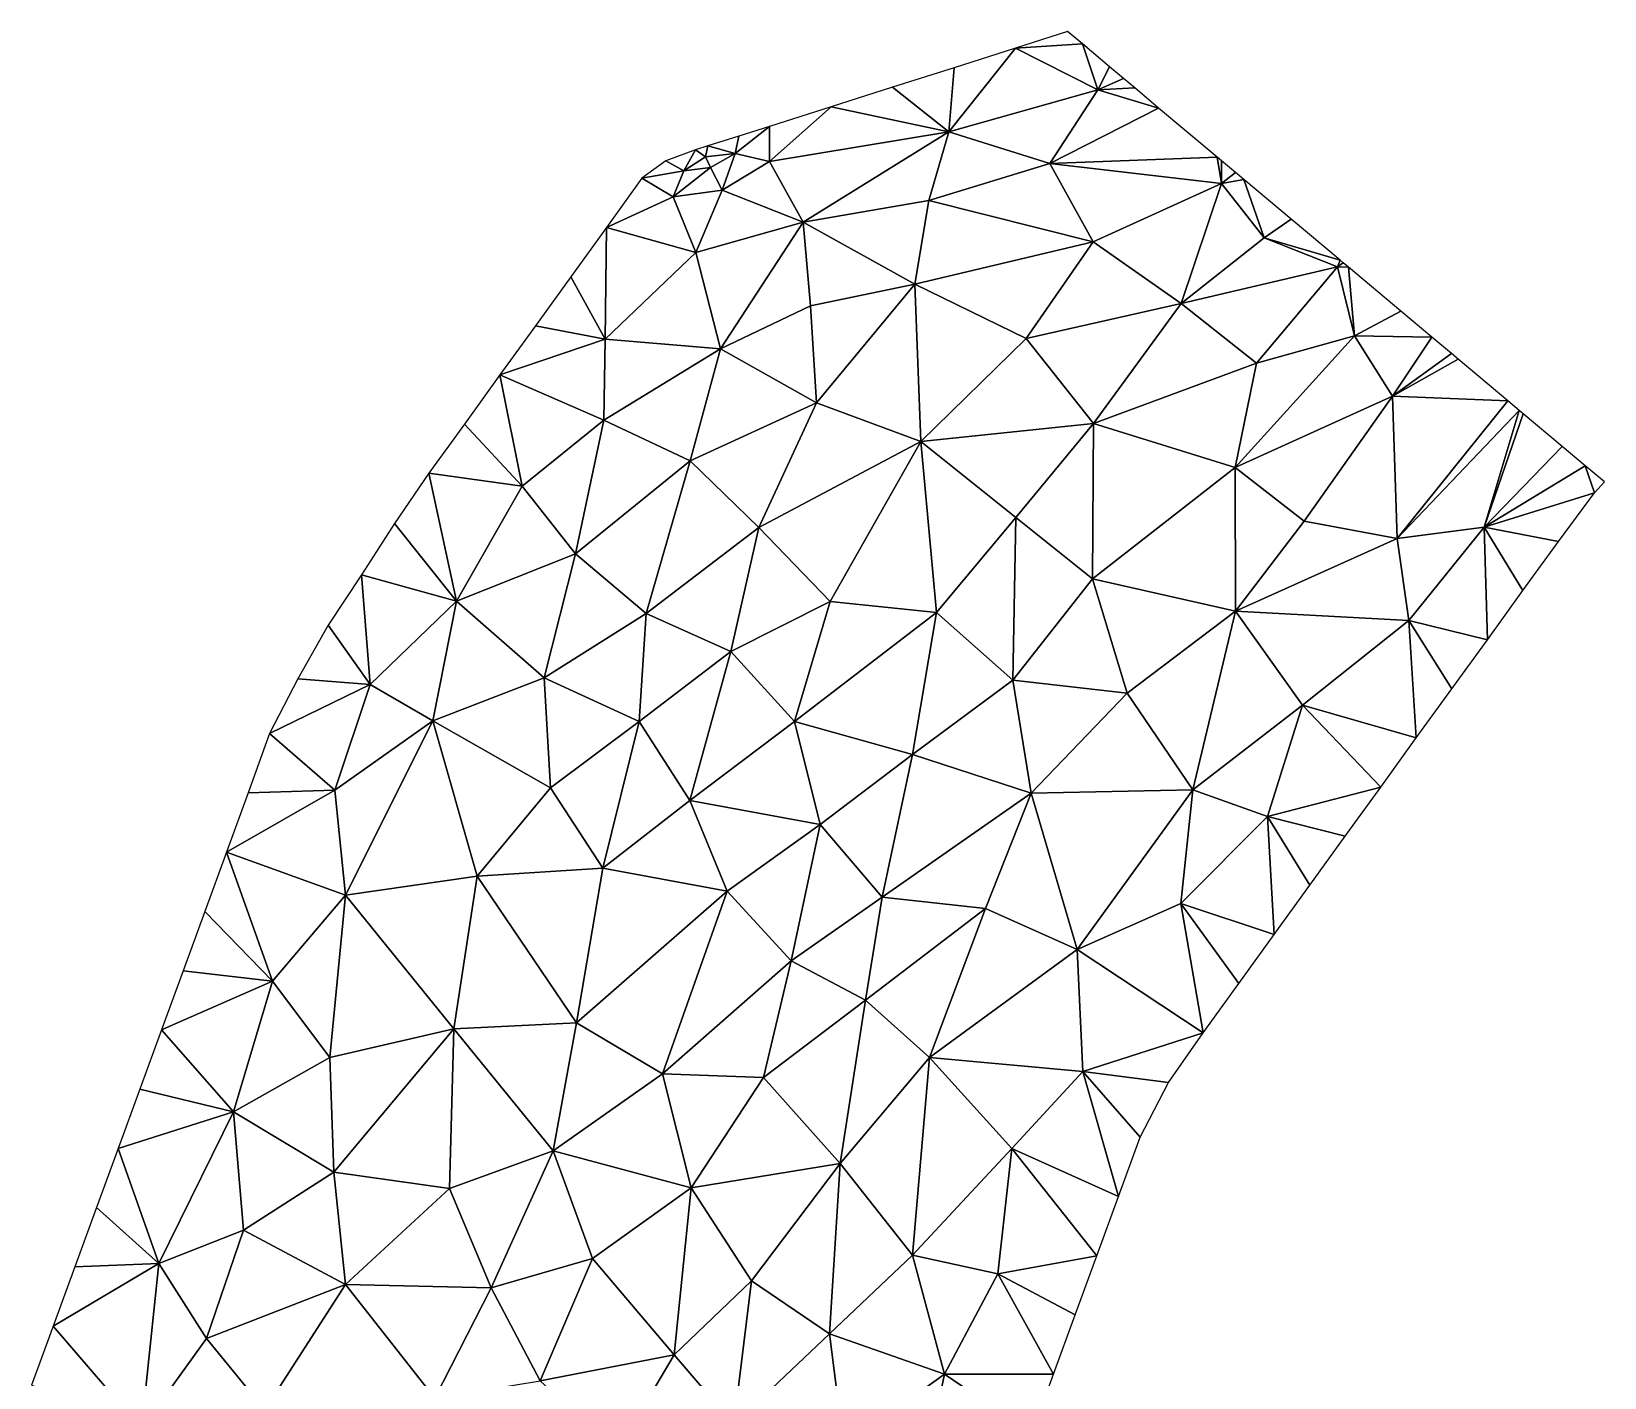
# Model space of a CAD drawing. Extents: x 1636122 to 1667552, y 5309655 to 5346523.
# Drawn here: x 1641351 to 1667552, y 5324092 to 5346523 of the extents above; entities that cross this region are included whole.
import ezdxf

# ---------------------------------------------------------------- set-up
doc = ezdxf.new("R2010")
doc.units = 0
doc.layers.add('default', color=7, linetype='CONTINUOUS')

msp = doc.modelspace()

# ---------------------------------------------------------------- linework, layer by layer
at = {"layer": 'default', "color": 5}
msp.add_polyline3d([(1658013.60205, 5323162.5354, -5.42435), (1658375.2748, 5324148.62602, -6.92673), (1658736.21163, 5325135.54749, -7.12063), (1659097.78692, 5326121.74815, -8.44972), (1659456.14839, 5327111.57717, -4.06452), (1659815.65415, 5328100.11223, -1.7209), (1660287.79494, 5329010.36386, 3.47374), (1660867.0065, 5329838.23373, -4.45911), (1661458.91518, 5330656.71072, -4.61315), (1662051.12248, 5331474.85056, -5.29814), (1662641.21566, 5332295.37724, -2.22414), (1663233.3887, 5333113.55576, -2.84823), (1663825.50324, 5333931.80034, -3.36828), (1664415.48262, 5334752.45548, -0.09195), (1665007.45333, 5335570.86244, -0.35627), (1665600.50154, 5336388.05107, -2.54908), (1666193.48608, 5337205.31591, -4.59887), (1666784.79312, 5338024.46843, -3.70876), (1667383.00109, 5338835.83664, -15.0421), (1667551.58906, 5339015.77655, -16.04628), (1667228.54237, 5339286.84491, -494.90797), (1666848.11264, 5339606.06336, -1069.61194), (1666196.48794, 5340152.8414, -2089.21578), (1666129.00084, 5340209.4698, -2177.4989), (1665943.12296, 5340365.43986, -2441.69029), (1665115.50929, 5341059.89019, -3780.0364), (1665002.65577, 5341154.58553, -3973.49024), (1664673.84278, 5341430.49239, -4537.14249), (1664160.57237, 5341861.17741, -5241.06025), (1663285.40187, 5342595.53265, -6518.66775), (1663197.17626, 5342669.56272, -6666.03083), (1663149.93866, 5342709.19978, -6747.51008), (1662332.03758, 5343395.50027, -8025.40821), (1661544.00128, 5344056.74125, -9168.40311), (1661405.2891, 5344173.13458, -9403.62277), (1661172.43355, 5344368.52358, -9765.23063), (1661102.06305, 5344427.57145, -9874.51094), (1660125.17095, 5345247.28125, -11336.52337), (1659726.1036, 5345582.13851, -11904.32836), (1659539.69088, 5345738.55736, -12210.82952), (1659305.85584, 5345934.76826, -12577.91292), (1658853.9568, 5346313.95657, -13230.94487), (1658604.77103, 5346523.04826, -13592.60927), (1657743.48663, 5346245.92364, -13397.96756), (1656719.31899, 5345918.56069, -13164.06707), (1655692.97635, 5345593.64112, -12926.24184), (1654668.47126, 5345266.6621, -12691.75542), (1653642.28067, 5344941.5865, -12454.27456), (1653130.03148, 5344778.09364, -12337.03938), (1652614.45105, 5344618.3617, -12213.88112), (1652410.54253, 5344552.74119, -12167.8202), (1651917.58975, 5344367.01975, -12007.01199), (1651514.89448, 5344079.39863, -12006.68498), (1650928.39571, 5343254.81392, -12016.14997), (1650336.3866, 5342436.45032, -12015.81737), (1649744.62074, 5341617.81208, -12015.91728), (1649151.41925, 5340800.79466, -12013.46459), (1648560.7982, 5339980.86395, -12015.60001), (1647967.68591, 5339163.74583, -12013.3059), (1647397.81342, 5338323.90909, -12030.08884), (1646845.33094, 5337470.65603, -12038.49278), (1646291.3978, 5336627.13772, -12001.65083), (1645786.74201, 5335737.61384, -12001.69112), (1645315.93985, 5334824.99876, -12002.40233), (1644959.08117, 5333834.27398, -12006.76468), (1644599.52508, 5332846.46702, -12006.76003), (1644239.62717, 5331858.37263, -12008.41337), (1643878.09106, 5330872.12774, -12007.15394), (1643517.72918, 5329884.55715, -12007.98234), (1643156.10365, 5328898.41321, -12006.56393), (1642795.04433, 5327911.63003, -12006.15224), (1642434.07644, 5326924.74363, -12005.90312), (1642073.06965, 5325937.90114, -12005.58484), (1641712.112, 5324951.00317, -12005.35394), (1641350.90322, 5323964.38872, -12004.67653)], dxfattribs=at)
for points in [[(1658604.77103, 5346523.04826, -13592.60927), (1657743.48663, 5346245.92364, -13397.96756), (1658853.9568, 5346313.95657, -13230.94487)], [(1657743.48663, 5346245.92364, -13397.96756), (1659111.5678, 5345548.24319, -12062.97959), (1658853.9568, 5346313.95657, -13230.94487)], [(1658853.9568, 5346313.95657, -13230.94487), (1659111.5678, 5345548.24319, -12062.97959), (1659305.85584, 5345934.76826, -12577.91292)], [(1657743.48663, 5346245.92364, -13397.96756), (1656632.72076, 5344847.93067, -11785.63028), (1659111.5678, 5345548.24319, -12062.97959)], [(1656719.31899, 5345918.56069, -13164.06707), (1656632.72076, 5344847.93067, -11785.63028), (1657743.48663, 5346245.92364, -13397.96756)], [(1655692.97635, 5345593.64112, -12926.24184), (1656632.72076, 5344847.93067, -11785.63028), (1656719.31899, 5345918.56069, -13164.06707)], [(1659539.69088, 5345738.55736, -12210.82952), (1659305.85584, 5345934.76826, -12577.91292), (1659111.5678, 5345548.24319, -12062.97959)], [(1659111.5678, 5345548.24319, -12062.97959), (1659726.1036, 5345582.13851, -11904.32836), (1659539.69088, 5345738.55736, -12210.82952)], [(1654668.47126, 5345266.6621, -12691.75542), (1656632.72076, 5344847.93067, -11785.63028), (1655692.97635, 5345593.64112, -12926.24184)], [(1659111.5678, 5345548.24319, -12062.97959), (1656632.72076, 5344847.93067, -11785.63028), (1658312.9623, 5344323.68132, -10731.66665)], [(1660125.17095, 5345247.28125, -11336.52337), (1659111.5678, 5345548.24319, -12062.97959), (1658312.9623, 5344323.68132, -10731.66665)], [(1659726.1036, 5345582.13851, -11904.32836), (1659111.5678, 5345548.24319, -12062.97959), (1660125.17095, 5345247.28125, -11336.52337)], [(1653642.28067, 5344941.5865, -12454.27456), (1653644.99296, 5344354.91881, -11685.51056), (1654668.47126, 5345266.6621, -12691.75542)], [(1654668.47126, 5345266.6621, -12691.75542), (1653644.99296, 5344354.91881, -11685.51056), (1656632.72076, 5344847.93067, -11785.63028)], [(1661102.06305, 5344427.57145, -9874.51094), (1660125.17095, 5345247.28125, -11336.52337), (1658312.9623, 5344323.68132, -10731.66665)], [(1653642.28067, 5344941.5865, -12454.27456), (1653069.8154, 5344491.65522, -11920.07501), (1653644.99296, 5344354.91881, -11685.51056)], [(1653130.03148, 5344778.09364, -12337.03938), (1653069.8154, 5344491.65522, -11920.07501), (1653642.28067, 5344941.5865, -12454.27456)], [(1652614.45105, 5344618.3617, -12213.88112), (1653069.8154, 5344491.65522, -11920.07501), (1653130.03148, 5344778.09364, -12337.03938)], [(1656632.72076, 5344847.93067, -11785.63028), (1653644.99296, 5344354.91881, -11685.51056), (1654203.76917, 5343342.83324, -10455.38164)], [(1656298.46901, 5343707.29728, -10505.89935), (1656632.72076, 5344847.93067, -11785.63028), (1654203.76917, 5343342.83324, -10455.38164)], [(1658312.9623, 5344323.68132, -10731.66665), (1656632.72076, 5344847.93067, -11785.63028), (1656298.46901, 5343707.29728, -10505.89935)], [(1651917.58975, 5344367.01975, -12007.01199), (1652216.28121, 5344202.18029, -11743.09976), (1652410.54253, 5344552.74119, -12167.8202)], [(1652410.54253, 5344552.74119, -12167.8202), (1652216.28121, 5344202.18029, -11743.09976), (1652577.07924, 5344434.90656, -11938.32866)], [(1652577.07924, 5344434.90656, -11938.32866), (1652216.28121, 5344202.18029, -11743.09976), (1652661.50423, 5344257.29286, -11699.50527)], [(1652410.54253, 5344552.74119, -12167.8202), (1652577.07924, 5344434.90656, -11938.32866), (1652614.45105, 5344618.3617, -12213.88112)], [(1652577.07924, 5344434.90656, -11938.32866), (1653069.8154, 5344491.65522, -11920.07501), (1652614.45105, 5344618.3617, -12213.88112)], [(1652661.50423, 5344257.29286, -11699.50527), (1653069.8154, 5344491.65522, -11920.07501), (1652577.07924, 5344434.90656, -11938.32866)], [(1652852.58451, 5343879.26719, -11272.25177), (1653069.8154, 5344491.65522, -11920.07501), (1652661.50423, 5344257.29286, -11699.50527)], [(1653644.99296, 5344354.91881, -11685.51056), (1653069.8154, 5344491.65522, -11920.07501), (1652852.58451, 5343879.26719, -11272.25177)], [(1661170.94124, 5343989.26537, -9255.0461), (1661102.06305, 5344427.57145, -9874.51094), (1658312.9623, 5344323.68132, -10731.66665)], [(1661172.43355, 5344368.52358, -9765.23063), (1661102.06305, 5344427.57145, -9874.51094), (1661170.94124, 5343989.26537, -9255.0461)], [(1651514.89448, 5344079.39863, -12006.68498), (1652216.28121, 5344202.18029, -11743.09976), (1651917.58975, 5344367.01975, -12007.01199)], [(1652037.60432, 5343769.70045, -11491.5946), (1652216.28121, 5344202.18029, -11743.09976), (1651514.89448, 5344079.39863, -12006.68498)], [(1652661.50423, 5344257.29286, -11699.50527), (1652037.60432, 5343769.70045, -11491.5946), (1652852.58451, 5343879.26719, -11272.25177)], [(1652661.50423, 5344257.29286, -11699.50527), (1652216.28121, 5344202.18029, -11743.09976), (1652037.60432, 5343769.70045, -11491.5946)], [(1654203.76917, 5343342.83324, -10455.38164), (1653644.99296, 5344354.91881, -11685.51056), (1652852.58451, 5343879.26719, -11272.25177)], [(1658312.9623, 5344323.68132, -10731.66665), (1656298.46901, 5343707.29728, -10505.89935), (1659032.92886, 5343019.04982, -8972.84242)], [(1658312.9623, 5344323.68132, -10731.66665), (1659032.92886, 5343019.04982, -8972.84242), (1661170.94124, 5343989.26537, -9255.0461)], [(1661405.2891, 5344173.13458, -9403.62277), (1661172.43355, 5344368.52358, -9765.23063), (1661170.94124, 5343989.26537, -9255.0461)], [(1661544.00128, 5344056.74125, -9168.40311), (1661405.2891, 5344173.13458, -9403.62277), (1661170.94124, 5343989.26537, -9255.0461)], [(1650928.39571, 5343254.81392, -12016.14997), (1652037.60432, 5343769.70045, -11491.5946), (1651514.89448, 5344079.39863, -12006.68498)], [(1661170.94124, 5343989.26537, -9255.0461), (1659032.92886, 5343019.04982, -8972.84242), (1660498.61229, 5341987.55508, -7324.47449)], [(1660498.61229, 5341987.55508, -7324.47449), (1661883.35613, 5343084.14107, -7854.67216), (1661170.94124, 5343989.26537, -9255.0461)], [(1661883.35613, 5343084.14107, -7854.67216), (1661544.00128, 5344056.74125, -9168.40311), (1661170.94124, 5343989.26537, -9255.0461)], [(1661883.35613, 5343084.14107, -7854.67216), (1662332.03758, 5343395.50027, -8025.40821), (1661544.00128, 5344056.74125, -9168.40311)], [(1652413.85483, 5342841.62804, -10879.72136), (1652037.60432, 5343769.70045, -11491.5946), (1650928.39571, 5343254.81392, -12016.14997)], [(1652852.58451, 5343879.26719, -11272.25177), (1652037.60432, 5343769.70045, -11491.5946), (1652413.85483, 5342841.62804, -10879.72136)], [(1654203.76917, 5343342.83324, -10455.38164), (1652852.58451, 5343879.26719, -11272.25177), (1652413.85483, 5342841.62804, -10879.72136)], [(1656062.53799, 5342312.11982, -8997.92935), (1656298.46901, 5343707.29728, -10505.89935), (1654203.76917, 5343342.83324, -10455.38164)], [(1659032.92886, 5343019.04982, -8972.84242), (1656298.46901, 5343707.29728, -10505.89935), (1656062.53799, 5342312.11982, -8997.92935)], [(1662332.03758, 5343395.50027, -8025.40821), (1661883.35613, 5343084.14107, -7854.67216), (1663149.93866, 5342709.19978, -6747.51008)], [(1650336.3866, 5342436.45032, -12015.81737), (1650907.2928, 5341393.5759, -11177.85464), (1650928.39571, 5343254.81392, -12016.14997)], [(1650928.39571, 5343254.81392, -12016.14997), (1650907.2928, 5341393.5759, -11177.85464), (1652413.85483, 5342841.62804, -10879.72136)], [(1654203.76917, 5343342.83324, -10455.38164), (1652413.85483, 5342841.62804, -10879.72136), (1652828.71413, 5341234.25934, -9934.16842)], [(1652828.71413, 5341234.25934, -9934.16842), (1654329.07001, 5341953.53212, -9312.17631), (1654203.76917, 5343342.83324, -10455.38164)], [(1654203.76917, 5343342.83324, -10455.38164), (1654329.07001, 5341953.53212, -9312.17631), (1656062.53799, 5342312.11982, -8997.92935)], [(1657916.09741, 5341404.19659, -7620.56948), (1659032.92886, 5343019.04982, -8972.84242), (1656062.53799, 5342312.11982, -8997.92935)], [(1660498.61229, 5341987.55508, -7324.47449), (1659032.92886, 5343019.04982, -8972.84242), (1657916.09741, 5341404.19659, -7620.56948)], [(1663104.80933, 5342602.30202, -6634.5481), (1661883.35613, 5343084.14107, -7854.67216), (1660498.61229, 5341987.55508, -7324.47449)], [(1663104.80933, 5342602.30202, -6634.5481), (1663149.93866, 5342709.19978, -6747.51008), (1661883.35613, 5343084.14107, -7854.67216)], [(1652413.85483, 5342841.62804, -10879.72136), (1650907.2928, 5341393.5759, -11177.85464), (1652828.71413, 5341234.25934, -9934.16842)], [(1660498.61229, 5341987.55508, -7324.47449), (1661753.7859, 5340997.25809, -5774.71736), (1663104.80933, 5342602.30202, -6634.5481)], [(1661753.7859, 5340997.25809, -5774.71736), (1663388.92036, 5341449.79562, -5286.8041), (1663104.80933, 5342602.30202, -6634.5481)], [(1663104.80933, 5342602.30202, -6634.5481), (1663197.17626, 5342669.56272, -6666.03083), (1663149.93866, 5342709.19978, -6747.51008)], [(1663285.40187, 5342595.53265, -6518.66775), (1663197.17626, 5342669.56272, -6666.03083), (1663104.80933, 5342602.30202, -6634.5481)], [(1663388.92036, 5341449.79562, -5286.8041), (1663285.40187, 5342595.53265, -6518.66775), (1663104.80933, 5342602.30202, -6634.5481)], [(1663285.40187, 5342595.53265, -6518.66775), (1663388.92036, 5341449.79562, -5286.8041), (1664160.57237, 5341861.17741, -5241.06025)], [(1649744.62074, 5341617.81208, -12015.91728), (1650907.2928, 5341393.5759, -11177.85464), (1650336.3866, 5342436.45032, -12015.81737)], [(1656062.53799, 5342312.11982, -8997.92935), (1654329.07001, 5341953.53212, -9312.17631), (1654426.20179, 5340334.67373, -8564.8874)], [(1656062.53799, 5342312.11982, -8997.92935), (1654426.20179, 5340334.67373, -8564.8874), (1656162.01876, 5339689.90036, -7222.28658)], [(1656162.01876, 5339689.90036, -7222.28658), (1657916.09741, 5341404.19659, -7620.56948), (1656062.53799, 5342312.11982, -8997.92935)], [(1654426.20179, 5340334.67373, -8564.8874), (1654329.07001, 5341953.53212, -9312.17631), (1652828.71413, 5341234.25934, -9934.16842)], [(1660498.61229, 5341987.55508, -7324.47449), (1657916.09741, 5341404.19659, -7620.56948), (1659039.68306, 5339987.37504, -5926.86334)], [(1659039.68306, 5339987.37504, -5926.86334), (1661753.7859, 5340997.25809, -5774.71736), (1660498.61229, 5341987.55508, -7324.47449)], [(1664160.57237, 5341861.17741, -5241.06025), (1663388.92036, 5341449.79562, -5286.8041), (1664673.84278, 5341430.49239, -4537.14249)], [(1649151.41925, 5340800.79466, -12013.46459), (1650907.2928, 5341393.5759, -11177.85464), (1649744.62074, 5341617.81208, -12015.91728)], [(1650885.1987, 5340047.84958, -10600.93323), (1650907.2928, 5341393.5759, -11177.85464), (1649151.41925, 5340800.79466, -12013.46459)], [(1652828.71413, 5341234.25934, -9934.16842), (1650907.2928, 5341393.5759, -11177.85464), (1650885.1987, 5340047.84958, -10600.93323)], [(1659039.68306, 5339987.37504, -5926.86334), (1657916.09741, 5341404.19659, -7620.56948), (1656162.01876, 5339689.90036, -7222.28658)], [(1661397.93547, 5339259.44618, -4389.21923), (1663388.92036, 5341449.79562, -5286.8041), (1661753.7859, 5340997.25809, -5774.71736)], [(1664022.62285, 5340442.91608, -3963.37823), (1663388.92036, 5341449.79562, -5286.8041), (1661397.93547, 5339259.44618, -4389.21923)], [(1664673.84278, 5341430.49239, -4537.14249), (1663388.92036, 5341449.79562, -5286.8041), (1664022.62285, 5340442.91608, -3963.37823)], [(1664022.62285, 5340442.91608, -3963.37823), (1665002.65577, 5341154.58553, -3973.49024), (1664673.84278, 5341430.49239, -4537.14249)], [(1650885.1987, 5340047.84958, -10600.93323), (1652322.24956, 5339365.99692, -9418.39584), (1652828.71413, 5341234.25934, -9934.16842)], [(1652828.71413, 5341234.25934, -9934.16842), (1652322.24956, 5339365.99692, -9418.39584), (1654426.20179, 5340334.67373, -8564.8874)], [(1664022.62285, 5340442.91608, -3963.37823), (1665115.50929, 5341059.89019, -3780.0364), (1665002.65577, 5341154.58553, -3973.49024)], [(1665943.12296, 5340365.43986, -2441.69029), (1665115.50929, 5341059.89019, -3780.0364), (1664022.62285, 5340442.91608, -3963.37823)], [(1648560.7982, 5339980.86395, -12015.60001), (1649524.21438, 5338946.8354, -10943.50663), (1649151.41925, 5340800.79466, -12013.46459)], [(1649151.41925, 5340800.79466, -12013.46459), (1649524.21438, 5338946.8354, -10943.50663), (1650885.1987, 5340047.84958, -10600.93323)], [(1661397.93547, 5339259.44618, -4389.21923), (1661753.7859, 5340997.25809, -5774.71736), (1659039.68306, 5339987.37504, -5926.86334)], [(1654426.20179, 5340334.67373, -8564.8874), (1652322.24956, 5339365.99692, -9418.39584), (1653466.19888, 5338257.30409, -8233.50587)], [(1656162.01876, 5339689.90036, -7222.28658), (1654426.20179, 5340334.67373, -8564.8874), (1653466.19888, 5338257.30409, -8233.50587)], [(1661397.93547, 5339259.44618, -4389.21923), (1662546.08161, 5338362.70172, -3135.18875), (1664022.62285, 5340442.91608, -3963.37823)], [(1664022.62285, 5340442.91608, -3963.37823), (1662546.08161, 5338362.70172, -3135.18875), (1664099.48001, 5338074.82124, -2040.17929)], [(1664022.62285, 5340442.91608, -3963.37823), (1664099.48001, 5338074.82124, -2040.17929), (1665943.12296, 5340365.43986, -2441.69029)], [(1666129.00084, 5340209.4698, -2177.4989), (1665943.12296, 5340365.43986, -2441.69029), (1664099.48001, 5338074.82124, -2040.17929)], [(1647967.68591, 5339163.74583, -12013.3059), (1649524.21438, 5338946.8354, -10943.50663), (1648560.7982, 5339980.86395, -12015.60001)], [(1650885.1987, 5340047.84958, -10600.93323), (1649524.21438, 5338946.8354, -10943.50663), (1650413.741, 5337818.61498, -9899.17746)], [(1650413.741, 5337818.61498, -9899.17746), (1652322.24956, 5339365.99692, -9418.39584), (1650885.1987, 5340047.84958, -10600.93323)], [(1656162.01876, 5339689.90036, -7222.28658), (1657747.74109, 5338421.25408, -5684.76558), (1659039.68306, 5339987.37504, -5926.86334)], [(1659039.68306, 5339987.37504, -5926.86334), (1657747.74109, 5338421.25408, -5684.76558), (1659024.31084, 5337399.18868, -4453.30242)], [(1659024.31084, 5337399.18868, -4453.30242), (1661397.93547, 5339259.44618, -4389.21923), (1659039.68306, 5339987.37504, -5926.86334)], [(1664099.48001, 5338074.82124, -2040.17929), (1665549.08149, 5338265.085, -1167.33875), (1666129.00084, 5340209.4698, -2177.4989)], [(1665549.08149, 5338265.085, -1167.33875), (1666196.48794, 5340152.8414, -2089.21578), (1666129.00084, 5340209.4698, -2177.4989)], [(1666196.48794, 5340152.8414, -2089.21578), (1665549.08149, 5338265.085, -1167.33875), (1666848.11264, 5339606.06336, -1069.61194)], [(1653466.19888, 5338257.30409, -8233.50587), (1654653.36117, 5337026.09509, -6963.43794), (1656162.01876, 5339689.90036, -7222.28658)], [(1656162.01876, 5339689.90036, -7222.28658), (1654653.36117, 5337026.09509, -6963.43794), (1656422.69432, 5336842.86434, -5798.47434)], [(1656422.69432, 5336842.86434, -5798.47434), (1657747.74109, 5338421.25408, -5684.76558), (1656162.01876, 5339689.90036, -7222.28658)], [(1667228.54237, 5339286.84491, -494.90797), (1666848.11264, 5339606.06336, -1069.61194), (1665549.08149, 5338265.085, -1167.33875)], [(1650413.741, 5337818.61498, -9899.17746), (1651588.57931, 5336824.62647, -8747.82858), (1652322.24956, 5339365.99692, -9418.39584)], [(1652322.24956, 5339365.99692, -9418.39584), (1651588.57931, 5336824.62647, -8747.82858), (1653466.19888, 5338257.30409, -8233.50587)], [(1661407.46806, 5336860.926, -2754.41638), (1661397.93547, 5339259.44618, -4389.21923), (1659024.31084, 5337399.18868, -4453.30242)], [(1661407.46806, 5336860.926, -2754.41638), (1662546.08161, 5338362.70172, -3135.18875), (1661397.93547, 5339259.44618, -4389.21923)], [(1667383.00109, 5338835.83664, -15.0421), (1667228.54237, 5339286.84491, -494.90797), (1665549.08149, 5338265.085, -1167.33875)], [(1667383.00109, 5338835.83664, -15.0421), (1667551.58906, 5339015.77655, -16.04628), (1667228.54237, 5339286.84491, -494.90797)], [(1647397.81342, 5338323.90909, -12030.08884), (1648432.39455, 5337030.51524, -10781.42426), (1647967.68591, 5339163.74583, -12013.3059)], [(1648432.39455, 5337030.51524, -10781.42426), (1649524.21438, 5338946.8354, -10943.50663), (1647967.68591, 5339163.74583, -12013.3059)], [(1650413.741, 5337818.61498, -9899.17746), (1649524.21438, 5338946.8354, -10943.50663), (1648432.39455, 5337030.51524, -10781.42426)], [(1667383.00109, 5338835.83664, -15.0421), (1665549.08149, 5338265.085, -1167.33875), (1666784.79312, 5338024.46843, -3.70876)], [(1657698.25202, 5335715.99497, -4524.05063), (1657747.74109, 5338421.25408, -5684.76558), (1656422.69432, 5336842.86434, -5798.47434)], [(1659024.31084, 5337399.18868, -4453.30242), (1657747.74109, 5338421.25408, -5684.76558), (1657698.25202, 5335715.99497, -4524.05063)], [(1646845.33094, 5337470.65603, -12038.49278), (1648432.39455, 5337030.51524, -10781.42426), (1647397.81342, 5338323.90909, -12030.08884)], [(1653466.19888, 5338257.30409, -8233.50587), (1651588.57931, 5336824.62647, -8747.82858), (1652998.23026, 5336193.29276, -7608.36115)], [(1653466.19888, 5338257.30409, -8233.50587), (1652998.23026, 5336193.29276, -7608.36115), (1654653.36117, 5337026.09509, -6963.43794)], [(1664099.48001, 5338074.82124, -2040.17929), (1662546.08161, 5338362.70172, -3135.18875), (1661407.46806, 5336860.926, -2754.41638)], [(1664293.76231, 5336707.90449, -1046.56751), (1665549.08149, 5338265.085, -1167.33875), (1664099.48001, 5338074.82124, -2040.17929)], [(1665600.50154, 5336388.05107, -2.54908), (1665549.08149, 5338265.085, -1167.33875), (1664293.76231, 5336707.90449, -1046.56751)], [(1666193.48608, 5337205.31591, -4.59887), (1665549.08149, 5338265.085, -1167.33875), (1665600.50154, 5336388.05107, -2.54908)], [(1666784.79312, 5338024.46843, -3.70876), (1665549.08149, 5338265.085, -1167.33875), (1666193.48608, 5337205.31591, -4.59887)], [(1661407.46806, 5336860.926, -2754.41638), (1664293.76231, 5336707.90449, -1046.56751), (1664099.48001, 5338074.82124, -2040.17929)], [(1650413.741, 5337818.61498, -9899.17746), (1648432.39455, 5337030.51524, -10781.42426), (1649891.93719, 5335753.54184, -9338.25754)], [(1649891.93719, 5335753.54184, -9338.25754), (1651588.57931, 5336824.62647, -8747.82858), (1650413.741, 5337818.61498, -9899.17746)], [(1646291.3978, 5336627.13772, -12001.65083), (1646993.87258, 5335639.66779, -11125.39455), (1646845.33094, 5337470.65603, -12038.49278)], [(1646845.33094, 5337470.65603, -12038.49278), (1646993.87258, 5335639.66779, -11125.39455), (1648432.39455, 5337030.51524, -10781.42426)], [(1659024.31084, 5337399.18868, -4453.30242), (1657698.25202, 5335715.99497, -4524.05063), (1659602.63912, 5335494.17395, -3263.94042)], [(1659024.31084, 5337399.18868, -4453.30242), (1659602.63912, 5335494.17395, -3263.94042), (1661407.46806, 5336860.926, -2754.41638)], [(1648432.39455, 5337030.51524, -10781.42426), (1646993.87258, 5335639.66779, -11125.39455), (1648034.11721, 5335033.38025, -10242.90569)], [(1649891.93719, 5335753.54184, -9338.25754), (1648432.39455, 5337030.51524, -10781.42426), (1648034.11721, 5335033.38025, -10242.90569)], [(1651473.9323, 5335024.80957, -8035.29138), (1651588.57931, 5336824.62647, -8747.82858), (1649891.93719, 5335753.54184, -9338.25754)], [(1652998.23026, 5336193.29276, -7608.36115), (1651588.57931, 5336824.62647, -8747.82858), (1651473.9323, 5335024.80957, -8035.29138)], [(1654653.36117, 5337026.09509, -6963.43794), (1652998.23026, 5336193.29276, -7608.36115), (1654057.20495, 5335026.43594, -6446.70607)], [(1656422.69432, 5336842.86434, -5798.47434), (1654653.36117, 5337026.09509, -6963.43794), (1654057.20495, 5335026.43594, -6446.70607)], [(1654057.20495, 5335026.43594, -6446.70607), (1656025.05038, 5334473.37732, -4995.1523), (1656422.69432, 5336842.86434, -5798.47434)], [(1656025.05038, 5334473.37732, -4995.1523), (1657698.25202, 5335715.99497, -4524.05063), (1656422.69432, 5336842.86434, -5798.47434)], [(1661407.46806, 5336860.926, -2754.41638), (1659602.63912, 5335494.17395, -3263.94042), (1660693.43708, 5333888.45032, -1890.09629)], [(1660693.43708, 5333888.45032, -1890.09629), (1662519.0139, 5335297.47999, -1396.01684), (1661407.46806, 5336860.926, -2754.41638)], [(1662519.0139, 5335297.47999, -1396.01684), (1664293.76231, 5336707.90449, -1046.56751), (1661407.46806, 5336860.926, -2754.41638)], [(1645786.74201, 5335737.61384, -12001.69112), (1646993.87258, 5335639.66779, -11125.39455), (1646291.3978, 5336627.13772, -12001.65083)], [(1664415.48262, 5334752.45548, -0.09195), (1664293.76231, 5336707.90449, -1046.56751), (1662519.0139, 5335297.47999, -1396.01684)], [(1665007.45333, 5335570.86244, -0.35627), (1664293.76231, 5336707.90449, -1046.56751), (1664415.48262, 5334752.45548, -0.09195)], [(1665600.50154, 5336388.05107, -2.54908), (1664293.76231, 5336707.90449, -1046.56751), (1665007.45333, 5335570.86244, -0.35627)], [(1651473.9323, 5335024.80957, -8035.29138), (1652316.1937, 5333708.75479, -6962.79484), (1652998.23026, 5336193.29276, -7608.36115)], [(1652998.23026, 5336193.29276, -7608.36115), (1652316.1937, 5333708.75479, -6962.79484), (1654057.20495, 5335026.43594, -6446.70607)], [(1645315.93985, 5334824.99876, -12002.40233), (1646993.87258, 5335639.66779, -11125.39455), (1645786.74201, 5335737.61384, -12001.69112)], [(1646404.8886, 5333880.06223, -10960.93262), (1646993.87258, 5335639.66779, -11125.39455), (1645315.93985, 5334824.99876, -12002.40233)], [(1648034.11721, 5335033.38025, -10242.90569), (1646993.87258, 5335639.66779, -11125.39455), (1646404.8886, 5333880.06223, -10960.93262)], [(1648034.11721, 5335033.38025, -10242.90569), (1649997.0254, 5333918.71305, -8546.56815), (1649891.93719, 5335753.54184, -9338.25754)], [(1649891.93719, 5335753.54184, -9338.25754), (1649997.0254, 5333918.71305, -8546.56815), (1651473.9323, 5335024.80957, -8035.29138)], [(1658000.13194, 5333828.54947, -3509.41758), (1657698.25202, 5335715.99497, -4524.05063), (1656025.05038, 5334473.37732, -4995.1523)], [(1659602.63912, 5335494.17395, -3263.94042), (1657698.25202, 5335715.99497, -4524.05063), (1658000.13194, 5333828.54947, -3509.41758)], [(1660693.43708, 5333888.45032, -1890.09629), (1659602.63912, 5335494.17395, -3263.94042), (1658000.13194, 5333828.54947, -3509.41758)], [(1660693.43708, 5333888.45032, -1890.09629), (1661936.56233, 5333441.0358, -934.8413), (1662519.0139, 5335297.47999, -1396.01684)], [(1662519.0139, 5335297.47999, -1396.01684), (1661936.56233, 5333441.0358, -934.8413), (1663825.50324, 5333931.80034, -3.36828)], [(1664415.48262, 5334752.45548, -0.09195), (1662519.0139, 5335297.47999, -1396.01684), (1663825.50324, 5333931.80034, -3.36828)], [(1648034.11721, 5335033.38025, -10242.90569), (1646404.8886, 5333880.06223, -10960.93262), (1646580.3333, 5332128.93751, -10410.70507)], [(1648034.11721, 5335033.38025, -10242.90569), (1646580.3333, 5332128.93751, -10410.70507), (1648772.61875, 5332447.39226, -8928.70799)], [(1648772.61875, 5332447.39226, -8928.70799), (1649997.0254, 5333918.71305, -8546.56815), (1648034.11721, 5335033.38025, -10242.90569)], [(1651473.9323, 5335024.80957, -8035.29138), (1649997.0254, 5333918.71305, -8546.56815), (1650866.23575, 5332578.85869, -7506.28675)], [(1650866.23575, 5332578.85869, -7506.28675), (1652316.1937, 5333708.75479, -6962.79484), (1651473.9323, 5335024.80957, -8035.29138)], [(1654057.20495, 5335026.43594, -6446.70607), (1652316.1937, 5333708.75479, -6962.79484), (1654487.69354, 5333306.41813, -5432.65216)], [(1654057.20495, 5335026.43594, -6446.70607), (1654487.69354, 5333306.41813, -5432.65216), (1656025.05038, 5334473.37732, -4995.1523)], [(1644959.08117, 5333834.27398, -12006.76468), (1646404.8886, 5333880.06223, -10960.93262), (1645315.93985, 5334824.99876, -12002.40233)], [(1656025.05038, 5334473.37732, -4995.1523), (1654487.69354, 5333306.41813, -5432.65216), (1655520.17632, 5332095.66337, -4271.58373)], [(1658000.13194, 5333828.54947, -3509.41758), (1656025.05038, 5334473.37732, -4995.1523), (1655520.17632, 5332095.66337, -4271.58373)], [(1646580.3333, 5332128.93751, -10410.70507), (1646404.8886, 5333880.06223, -10960.93262), (1644599.52508, 5332846.46702, -12006.76003)], [(1644599.52508, 5332846.46702, -12006.76003), (1646404.8886, 5333880.06223, -10960.93262), (1644959.08117, 5333834.27398, -12006.76468)], [(1650866.23575, 5332578.85869, -7506.28675), (1649997.0254, 5333918.71305, -8546.56815), (1648772.61875, 5332447.39226, -8928.70799)], [(1652936.06515, 5332196.67574, -5986.70188), (1652316.1937, 5333708.75479, -6962.79484), (1650866.23575, 5332578.85869, -7506.28675)], [(1654487.69354, 5333306.41813, -5432.65216), (1652316.1937, 5333708.75479, -6962.79484), (1652936.06515, 5332196.67574, -5986.70188)], [(1655520.17632, 5332095.66337, -4271.58373), (1657241.58187, 5331908.65521, -3123.41161), (1658000.13194, 5333828.54947, -3509.41758)], [(1658000.13194, 5333828.54947, -3509.41758), (1657241.58187, 5331908.65521, -3123.41161), (1658766.48102, 5331224.1847, -1889.52042)], [(1658766.48102, 5331224.1847, -1889.52042), (1660693.43708, 5333888.45032, -1890.09629), (1658000.13194, 5333828.54947, -3509.41758)], [(1658766.48102, 5331224.1847, -1889.52042), (1660495.74527, 5331992.58883, -1176.74911), (1660693.43708, 5333888.45032, -1890.09629)], [(1660495.74527, 5331992.58883, -1176.74911), (1661936.56233, 5333441.0358, -934.8413), (1660693.43708, 5333888.45032, -1890.09629)], [(1663825.50324, 5333931.80034, -3.36828), (1661936.56233, 5333441.0358, -934.8413), (1663233.3887, 5333113.55576, -2.84823)], [(1662051.12248, 5331474.85056, -5.29814), (1661936.56233, 5333441.0358, -934.8413), (1660495.74527, 5331992.58883, -1176.74911)], [(1662641.21566, 5332295.37724, -2.22414), (1661936.56233, 5333441.0358, -934.8413), (1662051.12248, 5331474.85056, -5.29814)], [(1663233.3887, 5333113.55576, -2.84823), (1661936.56233, 5333441.0358, -934.8413), (1662641.21566, 5332295.37724, -2.22414)], [(1652936.06515, 5332196.67574, -5986.70188), (1654006.99259, 5331037.73986, -4883.63574), (1654487.69354, 5333306.41813, -5432.65216)], [(1654487.69354, 5333306.41813, -5432.65216), (1654006.99259, 5331037.73986, -4883.63574), (1655520.17632, 5332095.66337, -4271.58373)], [(1644239.62717, 5331858.37263, -12008.41337), (1645366.68116, 5330697.4593, -10897.17434), (1644599.52508, 5332846.46702, -12006.76003)], [(1644599.52508, 5332846.46702, -12006.76003), (1645366.68116, 5330697.4593, -10897.17434), (1646580.3333, 5332128.93751, -10410.70507)], [(1646580.3333, 5332128.93751, -10410.70507), (1648384.83753, 5329905.65011, -8554.17414), (1648772.61875, 5332447.39226, -8928.70799)], [(1648772.61875, 5332447.39226, -8928.70799), (1648384.83753, 5329905.65011, -8554.17414), (1650430.1326, 5330002.81063, -7134.45574)], [(1650430.1326, 5330002.81063, -7134.45574), (1650866.23575, 5332578.85869, -7506.28675), (1648772.61875, 5332447.39226, -8928.70799)], [(1652936.06515, 5332196.67574, -5986.70188), (1650866.23575, 5332578.85869, -7506.28675), (1650430.1326, 5330002.81063, -7134.45574)], [(1646580.3333, 5332128.93751, -10410.70507), (1645366.68116, 5330697.4593, -10897.17434), (1646322.52845, 5329426.7998, -9895.51206)], [(1646322.52845, 5329426.7998, -9895.51206), (1648384.83753, 5329905.65011, -8554.17414), (1646580.3333, 5332128.93751, -10410.70507)], [(1650430.1326, 5330002.81063, -7134.45574), (1651862.00288, 5329152.48231, -5902.9058), (1652936.06515, 5332196.67574, -5986.70188)], [(1651862.00288, 5329152.48231, -5902.9058), (1654006.99259, 5331037.73986, -4883.63574), (1652936.06515, 5332196.67574, -5986.70188)], [(1643878.09106, 5330872.12774, -12007.15394), (1645366.68116, 5330697.4593, -10897.17434), (1644239.62717, 5331858.37263, -12008.41337)], [(1654006.99259, 5331037.73986, -4883.63574), (1655243.58515, 5330382.91702, -3831.42463), (1655520.17632, 5332095.66337, -4271.58373)], [(1655520.17632, 5332095.66337, -4271.58373), (1655243.58515, 5330382.91702, -3831.42463), (1657241.58187, 5331908.65521, -3123.41161)], [(1657241.58187, 5331908.65521, -3123.41161), (1655243.58515, 5330382.91702, -3831.42463), (1656308.63144, 5329423.26803, -2816.71783)], [(1658766.48102, 5331224.1847, -1889.52042), (1657241.58187, 5331908.65521, -3123.41161), (1656308.63144, 5329423.26803, -2816.71783)], [(1660867.0065, 5329838.23373, -4.45911), (1660495.74527, 5331992.58883, -1176.74911), (1658766.48102, 5331224.1847, -1889.52042)], [(1662051.12248, 5331474.85056, -5.29814), (1660495.74527, 5331992.58883, -1176.74911), (1661458.91518, 5330656.71072, -4.61315)], [(1661458.91518, 5330656.71072, -4.61315), (1660495.74527, 5331992.58883, -1176.74911), (1660867.0065, 5329838.23373, -4.45911)], [(1656308.63144, 5329423.26803, -2816.71783), (1658862.14269, 5329194.7584, -991.30111), (1658766.48102, 5331224.1847, -1889.52042)], [(1658766.48102, 5331224.1847, -1889.52042), (1658862.14269, 5329194.7584, -991.30111), (1660867.0065, 5329838.23373, -4.45911)], [(1643517.72918, 5329884.55715, -12007.98234), (1645366.68116, 5330697.4593, -10897.17434), (1643878.09106, 5330872.12774, -12007.15394)], [(1653545.70298, 5329094.34015, -4688.30922), (1654006.99259, 5331037.73986, -4883.63574), (1651862.00288, 5329152.48231, -5902.9058)], [(1653545.70298, 5329094.34015, -4688.30922), (1655243.58515, 5330382.91702, -3831.42463), (1654006.99259, 5331037.73986, -4883.63574)], [(1644714.68151, 5328522.71426, -10797.79531), (1645366.68116, 5330697.4593, -10897.17434), (1643517.72918, 5329884.55715, -12007.98234)], [(1646322.52845, 5329426.7998, -9895.51206), (1645366.68116, 5330697.4593, -10897.17434), (1644714.68151, 5328522.71426, -10797.79531)], [(1654820.95672, 5327657.85036, -3415.81344), (1655243.58515, 5330382.91702, -3831.42463), (1653545.70298, 5329094.34015, -4688.30922)], [(1656308.63144, 5329423.26803, -2816.71783), (1655243.58515, 5330382.91702, -3831.42463), (1654820.95672, 5327657.85036, -3415.81344)], [(1643156.10365, 5328898.41321, -12006.56393), (1644714.68151, 5328522.71426, -10797.79531), (1643517.72918, 5329884.55715, -12007.98234)], [(1646322.52845, 5329426.7998, -9895.51206), (1646384.84078, 5327514.62527, -9352.339), (1648384.83753, 5329905.65011, -8554.17414)], [(1648384.83753, 5329905.65011, -8554.17414), (1646384.84078, 5327514.62527, -9352.339), (1648313.05487, 5327241.76943, -7913.59518)], [(1648313.05487, 5327241.76943, -7913.59518), (1650037.61415, 5327871.2589, -6859.37583), (1648384.83753, 5329905.65011, -8554.17414)], [(1648384.83753, 5329905.65011, -8554.17414), (1650037.61415, 5327871.2589, -6859.37583), (1650430.1326, 5330002.81063, -7134.45574)], [(1650430.1326, 5330002.81063, -7134.45574), (1650037.61415, 5327871.2589, -6859.37583), (1651862.00288, 5329152.48231, -5902.9058)], [(1660867.0065, 5329838.23373, -4.45911), (1658862.14269, 5329194.7584, -991.30111), (1660287.79494, 5329010.36386, 3.47374)], [(1646322.52845, 5329426.7998, -9895.51206), (1644714.68151, 5328522.71426, -10797.79531), (1646384.84078, 5327514.62527, -9352.339)], [(1656308.63144, 5329423.26803, -2816.71783), (1654820.95672, 5327657.85036, -3415.81344), (1656022.93851, 5326131.82979, -2169.29702)], [(1656022.93851, 5326131.82979, -2169.29702), (1657678.44175, 5327908.41566, -1462.66604), (1656308.63144, 5329423.26803, -2816.71783)], [(1657678.44175, 5327908.41566, -1462.66604), (1658862.14269, 5329194.7584, -991.30111), (1656308.63144, 5329423.26803, -2816.71783)], [(1651862.00288, 5329152.48231, -5902.9058), (1650037.61415, 5327871.2589, -6859.37583), (1652337.0389, 5327254.52524, -5070.56549)], [(1653545.70298, 5329094.34015, -4688.30922), (1651862.00288, 5329152.48231, -5902.9058), (1652337.0389, 5327254.52524, -5070.56549)], [(1653545.70298, 5329094.34015, -4688.30922), (1652337.0389, 5327254.52524, -5070.56549), (1654820.95672, 5327657.85036, -3415.81344)], [(1659456.14839, 5327111.57717, -4.06452), (1658862.14269, 5329194.7584, -991.30111), (1657678.44175, 5327908.41566, -1462.66604)], [(1659815.65415, 5328100.11223, -1.7209), (1658862.14269, 5329194.7584, -991.30111), (1659456.14839, 5327111.57717, -4.06452)], [(1660287.79494, 5329010.36386, 3.47374), (1658862.14269, 5329194.7584, -991.30111), (1659815.65415, 5328100.11223, -1.7209)], [(1642795.04433, 5327911.63003, -12006.15224), (1644714.68151, 5328522.71426, -10797.79531), (1643156.10365, 5328898.41321, -12006.56393)], [(1642795.04433, 5327911.63003, -12006.15224), (1643472.23833, 5325991.23482, -11019.23015), (1644714.68151, 5328522.71426, -10797.79531)], [(1644714.68151, 5328522.71426, -10797.79531), (1643472.23833, 5325991.23482, -11019.23015), (1644881.23699, 5326546.66834, -10169.19089)], [(1646384.84078, 5327514.62527, -9352.339), (1644714.68151, 5328522.71426, -10797.79531), (1644881.23699, 5326546.66834, -10169.19089)], [(1642434.07644, 5326924.74363, -12005.90312), (1643472.23833, 5325991.23482, -11019.23015), (1642795.04433, 5327911.63003, -12006.15224)], [(1648313.05487, 5327241.76943, -7913.59518), (1649006.93259, 5325589.2368, -6994.49523), (1650037.61415, 5327871.2589, -6859.37583)], [(1650037.61415, 5327871.2589, -6859.37583), (1649006.93259, 5325589.2368, -6994.49523), (1650694.95321, 5326073.52097, -5924.2161)], [(1652337.0389, 5327254.52524, -5070.56549), (1650037.61415, 5327871.2589, -6859.37583), (1650694.95321, 5326073.52097, -5924.2161)], [(1654820.95672, 5327657.85036, -3415.81344), (1652337.0389, 5327254.52524, -5070.56549), (1653344.88526, 5325701.49647, -3958.60419)], [(1653344.88526, 5325701.49647, -3958.60419), (1654640.84091, 5324820.70821, -2811.76152), (1654820.95672, 5327657.85036, -3415.81344)], [(1654820.95672, 5327657.85036, -3415.81344), (1654640.84091, 5324820.70821, -2811.76152), (1656022.93851, 5326131.82979, -2169.29702)], [(1656022.93851, 5326131.82979, -2169.29702), (1657446.84773, 5325822.92901, -1085.34824), (1657678.44175, 5327908.41566, -1462.66604)], [(1657678.44175, 5327908.41566, -1462.66604), (1657446.84773, 5325822.92901, -1085.34824), (1659097.78692, 5326121.74815, -8.44972)], [(1659456.14839, 5327111.57717, -4.06452), (1657678.44175, 5327908.41566, -1462.66604), (1659097.78692, 5326121.74815, -8.44972)], [(1646582.44279, 5325644.07623, -8726.90101), (1646384.84078, 5327514.62527, -9352.339), (1644881.23699, 5326546.66834, -10169.19089)], [(1648313.05487, 5327241.76943, -7913.59518), (1646384.84078, 5327514.62527, -9352.339), (1646582.44279, 5325644.07623, -8726.90101)], [(1646582.44279, 5325644.07623, -8726.90101), (1649006.93259, 5325589.2368, -6994.49523), (1648313.05487, 5327241.76943, -7913.59518)], [(1650694.95321, 5326073.52097, -5924.2161), (1652056.33277, 5324472.94675, -4548.32849), (1652337.0389, 5327254.52524, -5070.56549)], [(1652337.0389, 5327254.52524, -5070.56549), (1652056.33277, 5324472.94675, -4548.32849), (1653344.88526, 5325701.49647, -3958.60419)], [(1642073.06965, 5325937.90114, -12005.58484), (1643472.23833, 5325991.23482, -11019.23015), (1642434.07644, 5326924.74363, -12005.90312)], [(1644881.23699, 5326546.66834, -10169.19089), (1643472.23833, 5325991.23482, -11019.23015), (1644268.50457, 5324742.97753, -10134.31363)], [(1644881.23699, 5326546.66834, -10169.19089), (1644268.50457, 5324742.97753, -10134.31363), (1646582.44279, 5325644.07623, -8726.90101)], [(1656022.93851, 5326131.82979, -2169.29702), (1654640.84091, 5324820.70821, -2811.76152), (1656556.08274, 5324150.41984, -1286.31598)], [(1656556.08274, 5324150.41984, -1286.31598), (1657446.84773, 5325822.92901, -1085.34824), (1656022.93851, 5326131.82979, -2169.29702)], [(1659097.78692, 5326121.74815, -8.44972), (1657446.84773, 5325822.92901, -1085.34824), (1658736.21163, 5325135.54749, -7.12063)], [(1643181.53668, 5323236.8332, -10511.49263), (1643472.23833, 5325991.23482, -11019.23015), (1641712.112, 5324951.00317, -12005.35394)], [(1641712.112, 5324951.00317, -12005.35394), (1643472.23833, 5325991.23482, -11019.23015), (1642073.06965, 5325937.90114, -12005.58484)], [(1644268.50457, 5324742.97753, -10134.31363), (1643472.23833, 5325991.23482, -11019.23015), (1643181.53668, 5323236.8332, -10511.49263)], [(1650694.95321, 5326073.52097, -5924.2161), (1649006.93259, 5325589.2368, -6994.49523), (1649821.88215, 5324036.32026, -6018.94847)], [(1649821.88215, 5324036.32026, -6018.94847), (1652056.33277, 5324472.94675, -4548.32849), (1650694.95321, 5326073.52097, -5924.2161)], [(1658375.2748, 5324148.62602, -6.92673), (1657446.84773, 5325822.92901, -1085.34824), (1656556.08274, 5324150.41984, -1286.31598)], [(1658736.21163, 5325135.54749, -7.12063), (1657446.84773, 5325822.92901, -1085.34824), (1658375.2748, 5324148.62602, -6.92673)], [(1646582.44279, 5325644.07623, -8726.90101), (1644268.50457, 5324742.97753, -10134.31363), (1645238.66063, 5323552.94842, -9140.99391)], [(1648067.37304, 5323749.6736, -7189.69697), (1646582.44279, 5325644.07623, -8726.90101), (1645238.66063, 5323552.94842, -9140.99391)], [(1648067.37304, 5323749.6736, -7189.69697), (1649006.93259, 5325589.2368, -6994.49523), (1646582.44279, 5325644.07623, -8726.90101)], [(1649821.88215, 5324036.32026, -6018.94847), (1649006.93259, 5325589.2368, -6994.49523), (1648067.37304, 5323749.6736, -7189.69697)], [(1653344.88526, 5325701.49647, -3958.60419), (1652056.33277, 5324472.94675, -4548.32849), (1653046.69173, 5323308.66728, -3552.53579)], [(1653046.69173, 5323308.66728, -3552.53579), (1654640.84091, 5324820.70821, -2811.76152), (1653344.88526, 5325701.49647, -3958.60419)], [(1641350.90322, 5323964.38872, -12004.67653), (1643181.53668, 5323236.8332, -10511.49263), (1641712.112, 5324951.00317, -12005.35394)], [(1654883.85791, 5322943.19507, -2152.06302), (1654640.84091, 5324820.70821, -2811.76152), (1653046.69173, 5323308.66728, -3552.53579)], [(1656556.08274, 5324150.41984, -1286.31598), (1654640.84091, 5324820.70821, -2811.76152), (1654883.85791, 5322943.19507, -2152.06302)], [(1645238.66063, 5323552.94842, -9140.99391), (1644268.50457, 5324742.97753, -10134.31363), (1643181.53668, 5323236.8332, -10511.49263)], [(1651099.37999, 5322854.63801, -4809.05802), (1652056.33277, 5324472.94675, -4548.32849), (1649821.88215, 5324036.32026, -6018.94847)], [(1653046.69173, 5323308.66728, -3552.53579), (1652056.33277, 5324472.94675, -4548.32849), (1651099.37999, 5322854.63801, -4809.05802)], [(1654883.85791, 5322943.19507, -2152.06302), (1656143.17102, 5322167.78563, -1061.80643), (1656556.08274, 5324150.41984, -1286.31598)], [(1656556.08274, 5324150.41984, -1286.31598), (1656143.17102, 5322167.78563, -1061.80643), (1658013.60205, 5323162.5354, -5.42435)], [(1658375.2748, 5324148.62602, -6.92673), (1656556.08274, 5324150.41984, -1286.31598), (1658013.60205, 5323162.5354, -5.42435)]]:
    msp.add_3dface(points, dxfattribs=at)

doc.saveas('drawing.dxf')
